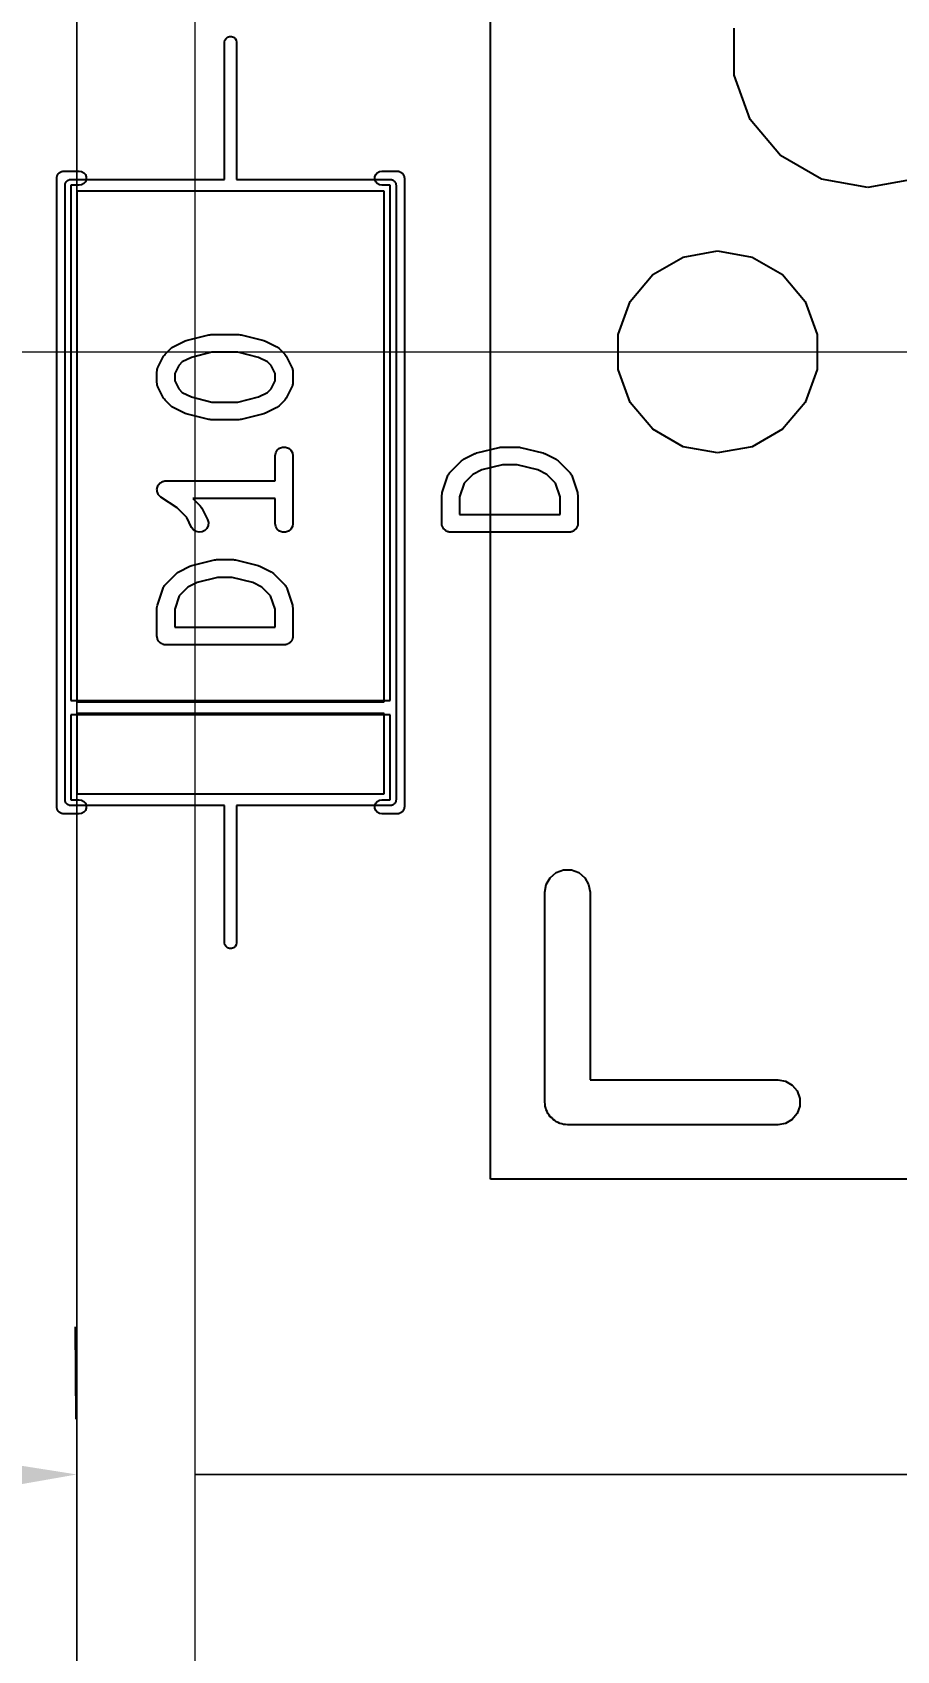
# Model space of a CAD drawing. Header units: millimetres. Extents: x 24 to 200, y 24 to 188.
# Drawn here: x 52.15 to 59.46, y 106.63 to 120.33 of the extents above; entities that cross this region are included whole.
import ezdxf

# ---------------------------------------------------------------- set-up
doc = ezdxf.new("R2010")
doc.units = ezdxf.units.MM
for name, color, linetype in [('3_SwitchPlate', 6, 'Continuous'), ('5_左天板', 1, 'Continuous'), ('6_右天板', 230, 'Continuous'), ('7_PCBサンプル', 7, 'Continuous')]:
    doc.layers.add(name, color=color, linetype=linetype)
doc.layers.add('補助線', color=4, linetype='Continuous', lineweight=5, transparency=0.5)
doc.styles.get("Standard").update_dxf_attribs({"font": 'arial.ttf'})
doc.dimstyles.new('ISO-25', dxfattribs={"dimtxt": 2.5, "dimasz": 2.5, "dimexe": 1.25, "dimexo": 0.625, "dimtad": 1, "dimtxsty": 'Standard', "dimcen": 2.5, "dimadec": 0, "dimazin": 0, "dimtfac": 1, "dimtmove": 0, "dimatfit": 3, "dimfxl": 0, "dimarcsym": 0})

# ---------------------------------------------------------------- blocks, each defined once
blk = doc.blocks.new('hhskb2-F.SilkS')
at = {"layer": '7_PCBサンプル'}
for p, q in [((45.0601, -66.6592), (45.0601, -66.2608)), ((45.1964, -67.0337), (45.0601, -66.6592)), ((45.4525, -67.3389), (45.1964, -67.0337)), ((45.7976, -67.5382), (45.4525, -67.3389)), ((39.3309, -67.5196), (39.3327, -67.5147)), ((39.3327, -67.5147), (39.3336, -67.5095)), ((39.3336, -67.5095), (39.3362, -67.5049)), ((39.3362, -67.5049), (39.338, -67.5)), ((39.338, -67.5), (39.3414, -67.496)), ((39.3414, -67.496), (39.344, -67.4914)), ((39.344, -67.4914), (39.3481, -67.4881)), ((39.3481, -67.4881), (39.3514, -67.484)), ((39.3514, -67.484), (39.356, -67.4814)), ((39.356, -67.4814), (39.36, -67.478)), ((39.36, -67.478), (39.3649, -67.4762)), ((39.3649, -67.4762), (39.3695, -67.4736)), ((39.3695, -67.4736), (39.3747, -67.4727)), ((39.3747, -67.4727), (39.3796, -67.4709)), ((39.3796, -67.4709), (39.3848, -67.4709)), ((39.3848, -67.4709), (39.39, -67.47)), ((39.39, -67.47), (39.52, -67.47)), ((39.52, -67.47), (39.5405, -67.4736)), ((39.5405, -67.4736), (39.5586, -67.484)), ((39.5586, -67.484), (39.572, -67.5)), ((39.572, -67.5), (39.5791, -67.5196)), ((42.0209, -67.5196), (42.028, -67.5)), ((42.028, -67.5), (42.0414, -67.484)), ((42.0414, -67.484), (42.0595, -67.4736)), ((42.0595, -67.4736), (42.08, -67.47)), ((42.08, -67.47), (42.21, -67.47)), ((42.21, -67.47), (42.2152, -67.4709)), ((42.2152, -67.4709), (42.2204, -67.4709)), ((42.2204, -67.4709), (42.2253, -67.4727)), ((42.2253, -67.4727), (42.2305, -67.4736)), ((42.2305, -67.4736), (42.2351, -67.4762)), ((42.2351, -67.4762), (42.24, -67.478)), ((42.24, -67.478), (42.244, -67.4814)), ((42.244, -67.4814), (42.2486, -67.484)), ((42.2486, -67.484), (42.2519, -67.4881)), ((42.2519, -67.4881), (42.256, -67.4914)), ((42.256, -67.4914), (42.2586, -67.496)), ((42.2586, -67.496), (42.262, -67.5)), ((42.262, -67.5), (42.2638, -67.5049)), ((42.2638, -67.5049), (42.2664, -67.5095)), ((42.2664, -67.5095), (42.2673, -67.5147)), ((42.2673, -67.5147), (42.2691, -67.5196)), ((39.33, -67.53), (39.3309, -67.5248)), ((39.33, -72.85), (39.33, -67.53)), ((39.3309, -67.5248), (39.3309, -67.5196)), ((39.52, -67.59), (39.45, -67.59)), ((39.45, -67.59), (39.45, -71.95)), ((39.5405, -67.5864), (39.52, -67.59)), ((39.5586, -67.576), (39.5405, -67.5864)), ((39.572, -67.56), (39.5586, -67.576)), ((39.5791, -67.5404), (39.572, -67.56)), ((39.5791, -67.5196), (39.5791, -67.5404)), ((42.0209, -67.5404), (42.0209, -67.5196)), ((42.028, -67.56), (42.0209, -67.5404)), ((42.0414, -67.576), (42.028, -67.56)), ((42.0595, -67.5864), (42.0414, -67.576)), ((42.08, -67.59), (42.0595, -67.5864)), ((42.15, -67.59), (42.08, -67.59)), ((42.15, -71.95), (42.15, -67.59)), ((42.2691, -67.5196), (42.2691, -67.5248)), ((42.2691, -67.5248), (42.27, -67.53)), ((42.27, -67.53), (42.27, -72.85)), ((46.19, -67.6074), (45.7976, -67.5382)), ((46.5824, -67.5382), (46.19, -67.6074)), ((44.371, -68.3457), (44.6279, -68.1974)), ((44.6279, -68.1974), (44.92, -68.1458)), ((44.92, -68.1458), (45.2121, -68.1974)), ((45.2121, -68.1974), (45.469, -68.3457)), ((44.1803, -68.5729), (44.371, -68.3457)), ((45.469, -68.3457), (45.6597, -68.5729)), ((44.0788, -68.8517), (44.1803, -68.5729)), ((45.6597, -68.5729), (45.7612, -68.8517)), ((44.0788, -69.1483), (44.0788, -68.8517)), ((45.7612, -68.8517), (45.7612, -69.1483)), ((44.1803, -69.4271), (44.0788, -69.1483)), ((45.7612, -69.1483), (45.6597, -69.4271)), ((44.371, -69.6543), (44.1803, -69.4271)), ((45.6597, -69.4271), (45.469, -69.6543)), ((44.6279, -69.8026), (44.371, -69.6543)), ((45.469, -69.6543), (45.2121, -69.8026)), ((44.92, -69.8541), (44.6279, -69.8026)), ((45.2121, -69.8026), (44.92, -69.8541)), ((39.45, -71.95), (42.15, -71.95)), ((42.15, -72.07), (39.45, -72.07)), ((39.45, -72.07), (39.45, -72.79)), ((42.15, -72.79), (42.15, -72.07)), ((39.3309, -72.8552), (39.33, -72.85)), ((39.3309, -72.8604), (39.3309, -72.8552)), ((39.45, -72.79), (39.52, -72.79)), ((39.52, -72.79), (39.5405, -72.7936)), ((39.5405, -72.7936), (39.5586, -72.804)), ((39.5586, -72.804), (39.572, -72.82)), ((39.572, -72.82), (39.5791, -72.8396)), ((39.5791, -72.8396), (39.5791, -72.8604)), ((42.0209, -72.8396), (42.028, -72.82)), ((42.0209, -72.8604), (42.0209, -72.8396)), ((42.028, -72.82), (42.0414, -72.804)), ((42.0414, -72.804), (42.0595, -72.7936)), ((42.0595, -72.7936), (42.08, -72.79)), ((42.08, -72.79), (42.15, -72.79)), ((42.27, -72.85), (42.2691, -72.8552)), ((42.2691, -72.8552), (42.2691, -72.8604)), ((39.3327, -72.8653), (39.3309, -72.8604)), ((39.3336, -72.8705), (39.3327, -72.8653)), ((39.3362, -72.8751), (39.3336, -72.8705)), ((39.338, -72.88), (39.3362, -72.8751)), ((39.3414, -72.884), (39.338, -72.88)), ((39.344, -72.8886), (39.3414, -72.884)), ((39.3481, -72.8919), (39.344, -72.8886)), ((39.3514, -72.896), (39.3481, -72.8919)), ((39.356, -72.8986), (39.3514, -72.896)), ((39.36, -72.902), (39.356, -72.8986)), ((39.3649, -72.9038), (39.36, -72.902)), ((39.3695, -72.9064), (39.3649, -72.9038)), ((39.3747, -72.9073), (39.3695, -72.9064)), ((39.3796, -72.9091), (39.3747, -72.9073)), ((39.3848, -72.9091), (39.3796, -72.9091)), ((39.39, -72.91), (39.3848, -72.9091)), ((39.52, -72.91), (39.39, -72.91)), ((39.5405, -72.9064), (39.52, -72.91)), ((39.5586, -72.896), (39.5405, -72.9064)), ((39.572, -72.88), (39.5586, -72.896)), ((39.5791, -72.8604), (39.572, -72.88)), ((42.028, -72.88), (42.0209, -72.8604)), ((42.0414, -72.896), (42.028, -72.88)), ((42.0595, -72.9064), (42.0414, -72.896)), ((42.08, -72.91), (42.0595, -72.9064)), ((42.21, -72.91), (42.08, -72.91)), ((42.2152, -72.9091), (42.21, -72.91)), ((42.2204, -72.9091), (42.2152, -72.9091)), ((42.2253, -72.9073), (42.2204, -72.9091)), ((42.2305, -72.9064), (42.2253, -72.9073)), ((42.2351, -72.9038), (42.2305, -72.9064)), ((42.24, -72.902), (42.2351, -72.9038)), ((42.244, -72.8986), (42.24, -72.902)), ((42.2486, -72.896), (42.244, -72.8986)), ((42.2519, -72.8919), (42.2486, -72.896)), ((42.256, -72.8886), (42.2519, -72.8919)), ((42.2586, -72.884), (42.256, -72.8886)), ((42.262, -72.88), (42.2586, -72.884)), ((42.2638, -72.8751), (42.262, -72.88)), ((42.2664, -72.8705), (42.2638, -72.8751)), ((42.2673, -72.8653), (42.2664, -72.8705)), ((42.2691, -72.8604), (42.2673, -72.8653)), ((43.5547, -73.407), (43.6169, -73.3844)), ((43.6169, -73.3844), (43.6831, -73.3844)), ((43.6831, -73.3844), (43.7452, -73.407)), ((43.4595, -73.572), (43.471, -73.5068)), ((43.471, -73.5068), (43.5041, -73.4495)), ((43.5041, -73.4495), (43.5547, -73.407)), ((43.7452, -73.407), (43.7959, -73.4495)), ((43.7959, -73.4495), (43.829, -73.5068)), ((43.829, -73.5068), (43.8405, -73.572)), ((43.4595, -75.35), (43.4595, -73.572)), ((43.8405, -73.572), (43.8405, -75.1595)), ((43.8405, -75.1595), (45.428, -75.1595)), ((45.428, -75.1595), (45.4932, -75.171)), ((45.4932, -75.171), (45.5505, -75.2041)), ((45.5505, -75.2041), (45.593, -75.2548)), ((45.593, -75.2548), (45.6156, -75.3169)), ((45.6156, -75.3169), (45.6156, -75.3831)), ((43.4624, -75.3664), (43.4595, -75.35)), ((43.4624, -75.3831), (43.4624, -75.3664)), ((43.4681, -75.3987), (43.4624, -75.3831)), ((43.471, -75.4152), (43.4681, -75.3987)), ((43.4793, -75.4296), (43.471, -75.4152)), ((43.485, -75.4453), (43.4793, -75.4296)), ((43.4957, -75.458), (43.485, -75.4453)), ((43.5041, -75.4725), (43.4957, -75.458)), ((45.593, -75.4453), (45.5505, -75.4959)), ((45.6156, -75.3831), (45.593, -75.4453)), ((43.5168, -75.4832), (43.5041, -75.4725)), ((43.5275, -75.4959), (43.5168, -75.4832)), ((43.542, -75.5043), (43.5275, -75.4959)), ((43.5547, -75.515), (43.542, -75.5043)), ((43.5704, -75.5207), (43.5547, -75.515)), ((43.5848, -75.529), (43.5704, -75.5207)), ((43.6013, -75.5319), (43.5848, -75.529)), ((43.6169, -75.5376), (43.6013, -75.5319)), ((43.6336, -75.5376), (43.6169, -75.5376)), ((43.65, -75.5405), (43.6336, -75.5376)), ((45.428, -75.5405), (43.65, -75.5405)), ((45.4932, -75.529), (45.428, -75.5405)), ((45.5505, -75.4959), (45.4932, -75.529))]:
    blk.add_line(p, q, dxfattribs=at)
blk = doc.blocks.new('hhskb2-F.Fab')
at = {"layer": '7_PCBサンプル'}
for p, q in [((40.75, -66.38), (40.753, -66.3629)), ((40.75, -67.54), (40.75, -66.38)), ((40.753, -66.3629), (40.7617, -66.3479)), ((40.7617, -66.3479), (40.775, -66.3367)), ((40.775, -66.3367), (40.7913, -66.3308)), ((40.7913, -66.3308), (40.8087, -66.3308)), ((40.8087, -66.3308), (40.825, -66.3367)), ((40.825, -66.3367), (40.8383, -66.3479)), ((40.8383, -66.3479), (40.847, -66.3629)), ((40.847, -66.3629), (40.85, -66.38)), ((40.85, -66.38), (40.85, -67.54)), ((39.4, -67.59), (39.4008, -67.5857)), ((39.4, -72.79), (39.4, -67.59)), ((39.4008, -67.5813), (39.4023, -67.5772)), ((39.4008, -67.5857), (39.4008, -67.5813)), ((39.4023, -67.5772), (39.403, -67.5729)), ((39.403, -67.5729), (39.4052, -67.5691)), ((39.4052, -67.5691), (39.4067, -67.565)), ((39.4067, -67.565), (39.4095, -67.5616)), ((39.4095, -67.5616), (39.4117, -67.5579)), ((39.4117, -67.5579), (39.415, -67.555)), ((39.415, -67.555), (39.4179, -67.5517)), ((39.4179, -67.5517), (39.4216, -67.5495)), ((39.4216, -67.5495), (39.425, -67.5467)), ((39.425, -67.5467), (39.4291, -67.5452)), ((39.4291, -67.5452), (39.4329, -67.543)), ((39.4329, -67.543), (39.4372, -67.5423)), ((39.4372, -67.5423), (39.4413, -67.5408)), ((39.4413, -67.5408), (39.4457, -67.5408)), ((39.4457, -67.5408), (39.45, -67.54)), ((39.45, -67.54), (40.75, -67.54)), ((39.5, -67.64), (39.5, -71.96)), ((42.1, -67.64), (39.5, -67.64)), ((40.85, -67.54), (42.15, -67.54)), ((42.1, -71.96), (42.1, -67.64)), ((42.15, -67.54), (42.1543, -67.5408)), ((42.1543, -67.5408), (42.1587, -67.5408)), ((42.1587, -67.5408), (42.1628, -67.5423)), ((42.1628, -67.5423), (42.1671, -67.543)), ((42.1671, -67.543), (42.1709, -67.5452)), ((42.1709, -67.5452), (42.175, -67.5467)), ((42.175, -67.5467), (42.1784, -67.5495)), ((42.1784, -67.5495), (42.1821, -67.5517)), ((42.1821, -67.5517), (42.185, -67.555)), ((42.185, -67.555), (42.1883, -67.5579)), ((42.1883, -67.5579), (42.1905, -67.5616)), ((42.1905, -67.5616), (42.1933, -67.565)), ((42.1933, -67.565), (42.1948, -67.5691)), ((42.1948, -67.5691), (42.197, -67.5729)), ((42.197, -67.5729), (42.1977, -67.5772)), ((42.1977, -67.5772), (42.1992, -67.5813)), ((42.1992, -67.5813), (42.1992, -67.5857)), ((42.1992, -67.5857), (42.2, -67.59)), ((42.2, -67.59), (42.2, -72.79)), ((40.4247, -68.903), (40.6151, -68.8553)), ((40.6151, -68.8553), (40.6243, -68.8547)), ((40.6243, -68.8547), (40.6333, -68.8531)), ((40.6333, -68.8531), (40.8714, -68.8531)), ((40.8714, -68.8531), (40.8805, -68.8547)), ((40.8805, -68.8547), (40.8896, -68.8553)), ((40.8896, -68.8553), (41.0801, -68.903)), ((40.2401, -69.0278), (40.247, -69.0179)), ((40.247, -69.0179), (40.2946, -68.9703)), ((40.2946, -68.9703), (40.3044, -68.9634)), ((40.3044, -68.9634), (40.3141, -68.9563)), ((40.3141, -68.9563), (40.4093, -68.9086)), ((40.4093, -68.9086), (40.4172, -68.9063)), ((40.4172, -68.9063), (40.4247, -68.903)), ((40.6426, -69.0031), (40.469, -69.0465)), ((40.8622, -69.0031), (40.6426, -69.0031)), ((41.0357, -69.0465), (40.8622, -69.0031)), ((41.0801, -68.903), (41.0876, -68.9063)), ((41.0876, -68.9063), (41.0954, -68.9086)), ((41.0954, -68.9086), (41.1907, -68.9563)), ((41.1907, -68.9563), (41.2003, -68.9634)), ((41.2003, -68.9634), (41.2102, -68.9703)), ((41.2102, -68.9703), (41.2578, -69.0179)), ((41.2578, -69.0179), (41.2647, -69.0278)), ((40.1779, -69.1576), (40.1804, -69.1492)), ((40.1781, -69.1619), (40.1779, -69.1576)), ((40.1804, -69.1492), (40.1819, -69.1405)), ((40.1819, -69.1405), (40.1841, -69.1368)), ((40.1841, -69.1368), (40.1853, -69.1326)), ((40.1853, -69.1326), (40.2329, -69.0374)), ((40.2329, -69.0374), (40.2401, -69.0278)), ((40.3616, -69.1154), (40.3274, -69.1839)), ((40.392, -69.085), (40.3616, -69.1154)), ((40.469, -69.0465), (40.392, -69.085)), ((41.1127, -69.085), (41.0357, -69.0465)), ((41.1431, -69.1154), (41.1127, -69.085)), ((41.1774, -69.1839), (41.1431, -69.1154)), ((41.2647, -69.0278), (41.2718, -69.0374)), ((41.2718, -69.0374), (41.3195, -69.1326)), ((41.3195, -69.1326), (41.3207, -69.1368)), ((41.3207, -69.1368), (41.3229, -69.1405)), ((41.3229, -69.1405), (41.3244, -69.1492)), ((41.3244, -69.1492), (41.3269, -69.1576)), ((41.3269, -69.1576), (41.3266, -69.1619)), ((40.1774, -69.1662), (40.1781, -69.1619)), ((40.1774, -69.2614), (40.1774, -69.1662)), ((40.1781, -69.2657), (40.1774, -69.2614)), ((40.1779, -69.27), (40.1781, -69.2657)), ((40.1804, -69.2784), (40.1779, -69.27)), ((40.1819, -69.2871), (40.1804, -69.2784)), ((40.1841, -69.2908), (40.1819, -69.2871)), ((40.1853, -69.295), (40.1841, -69.2908)), ((40.2329, -69.3902), (40.1853, -69.295)), ((40.3274, -69.1839), (40.3274, -69.2437)), ((40.3274, -69.2437), (40.3616, -69.3122)), ((41.1431, -69.3122), (41.1774, -69.2437)), ((41.1774, -69.2437), (41.1774, -69.1839)), ((41.3195, -69.295), (41.2718, -69.3902)), ((41.3207, -69.2908), (41.3195, -69.295)), ((41.3229, -69.2871), (41.3207, -69.2908)), ((41.3244, -69.2784), (41.3229, -69.2871)), ((41.3269, -69.27), (41.3244, -69.2784)), ((41.3266, -69.1619), (41.3274, -69.1662)), ((41.3274, -69.2614), (41.3266, -69.2657)), ((41.3266, -69.2657), (41.3269, -69.27)), ((41.3274, -69.1662), (41.3274, -69.2614)), ((40.2401, -69.3999), (40.2329, -69.3902)), ((40.247, -69.4097), (40.2401, -69.3999)), ((40.2946, -69.4573), (40.247, -69.4097)), ((40.3616, -69.3122), (40.392, -69.3426)), ((40.392, -69.3426), (40.469, -69.3811)), ((40.469, -69.3811), (40.6426, -69.4245)), ((40.6426, -69.4245), (40.8622, -69.4245)), ((40.8622, -69.4245), (41.0357, -69.3811)), ((41.0357, -69.3811), (41.1127, -69.3426)), ((41.1127, -69.3426), (41.1431, -69.3122)), ((41.2578, -69.4097), (41.2102, -69.4573)), ((41.2647, -69.3999), (41.2578, -69.4097)), ((41.2718, -69.3902), (41.2647, -69.3999)), ((40.3044, -69.4642), (40.2946, -69.4573)), ((40.3141, -69.4714), (40.3044, -69.4642)), ((40.4093, -69.519), (40.3141, -69.4714)), ((40.4172, -69.5213), (40.4093, -69.519)), ((40.4247, -69.5247), (40.4172, -69.5213)), ((40.6151, -69.5723), (40.4247, -69.5247)), ((41.0801, -69.5247), (40.8896, -69.5723)), ((41.0876, -69.5213), (41.0801, -69.5247)), ((41.0954, -69.519), (41.0876, -69.5213)), ((41.1907, -69.4714), (41.0954, -69.519)), ((41.2003, -69.4642), (41.1907, -69.4714)), ((41.2102, -69.4573), (41.2003, -69.4642)), ((40.6243, -69.5729), (40.6151, -69.5723)), ((40.6333, -69.5745), (40.6243, -69.5729)), ((40.8714, -69.5745), (40.6333, -69.5745)), ((40.8805, -69.5729), (40.8714, -69.5745)), ((40.8896, -69.5723), (40.8805, -69.5729)), ((41.1819, -69.8548), (41.1949, -69.8323)), ((41.1949, -69.8323), (41.2149, -69.8155)), ((41.2149, -69.8155), (41.2394, -69.8066)), ((41.2394, -69.8066), (41.2654, -69.8066)), ((41.2654, -69.8066), (41.2899, -69.8155)), ((41.2899, -69.8155), (41.3098, -69.8323)), ((41.3098, -69.8323), (41.3229, -69.8548)), ((42.8823, -69.8553), (43.0728, -69.8077)), ((43.0728, -69.8077), (43.0819, -69.8071)), ((43.0819, -69.8071), (43.091, -69.8055)), ((43.091, -69.8055), (43.2338, -69.8055)), ((43.2338, -69.8055), (43.2428, -69.8071)), ((43.2428, -69.8071), (43.252, -69.8077)), ((43.252, -69.8077), (43.4425, -69.8553)), ((41.1774, -69.8805), (41.1819, -69.8548)), ((41.1774, -70.0912), (41.1774, -69.8805)), ((41.3229, -69.8548), (41.3274, -69.8805)), ((41.3274, -69.8805), (41.3274, -70.4519)), ((42.657, -70.0179), (42.7522, -69.9227)), ((42.7522, -69.9227), (42.762, -69.9158)), ((42.762, -69.9158), (42.7717, -69.9086)), ((42.7717, -69.9086), (42.8669, -69.861)), ((42.8669, -69.861), (42.8748, -69.8587)), ((42.8748, -69.8587), (42.8823, -69.8553)), ((43.1002, -69.9555), (42.9267, -69.9989)), ((43.2246, -69.9555), (43.1002, -69.9555)), ((43.3981, -69.9989), (43.2246, -69.9555)), ((43.4425, -69.8553), (43.45, -69.8587)), ((43.45, -69.8587), (43.4578, -69.861)), ((43.4578, -69.861), (43.5531, -69.9086)), ((43.5531, -69.9086), (43.5627, -69.9158)), ((43.5627, -69.9158), (43.5726, -69.9227)), ((43.5726, -69.9227), (43.6678, -70.0179)), ((40.1932, -70.1218), (40.1981, -70.1144)), ((40.1981, -70.1144), (40.2015, -70.1119)), ((40.2015, -70.1119), (40.2042, -70.1087)), ((40.2042, -70.1087), (40.2119, -70.1043)), ((40.2119, -70.1043), (40.2191, -70.099)), ((40.2191, -70.099), (40.2231, -70.0978)), ((40.2231, -70.0978), (40.2267, -70.0957)), ((40.2267, -70.0957), (40.2355, -70.0942)), ((40.2355, -70.0942), (40.2441, -70.0916)), ((40.2441, -70.0916), (40.2483, -70.0919)), ((40.2483, -70.0919), (40.2524, -70.0912)), ((40.2524, -70.0912), (41.1774, -70.0912)), ((42.5912, -70.1901), (42.6388, -70.0472)), ((42.6388, -70.0472), (42.6409, -70.0434)), ((42.6409, -70.0434), (42.642, -70.0393)), ((42.642, -70.0393), (42.6471, -70.0321)), ((42.6471, -70.0321), (42.6513, -70.0243)), ((42.6513, -70.0243), (42.6545, -70.0215)), ((42.6545, -70.0215), (42.657, -70.0179)), ((42.7756, -70.1115), (42.7374, -70.226)), ((42.8497, -70.0374), (42.7756, -70.1115)), ((42.9267, -69.9989), (42.8497, -70.0374)), ((43.4751, -70.0374), (43.3981, -69.9989)), ((43.5492, -70.1115), (43.4751, -70.0374)), ((43.5874, -70.226), (43.5492, -70.1115)), ((43.6678, -70.0179), (43.6703, -70.0215)), ((43.6703, -70.0215), (43.6735, -70.0243)), ((43.6735, -70.0243), (43.6777, -70.0321)), ((43.6777, -70.0321), (43.6827, -70.0393)), ((43.6827, -70.0393), (43.6839, -70.0434)), ((43.6839, -70.0434), (43.6859, -70.0472)), ((43.6859, -70.0472), (43.7335, -70.1901)), ((40.1775, -70.1614), (40.1785, -70.1573)), ((40.1785, -70.1703), (40.1775, -70.1614)), ((40.1785, -70.1532), (40.1816, -70.1448)), ((40.1785, -70.1573), (40.1785, -70.1532)), ((40.1785, -70.1792), (40.1785, -70.1703)), ((40.1799, -70.1831), (40.1785, -70.1792)), ((40.1804, -70.1873), (40.1799, -70.1831)), ((40.1844, -70.1953), (40.1804, -70.1873)), ((40.1816, -70.1448), (40.1837, -70.1361)), ((40.1837, -70.1361), (40.186, -70.1326)), ((40.1874, -70.2037), (40.1844, -70.1953)), ((40.186, -70.1326), (40.1874, -70.1287)), ((40.1874, -70.1287), (40.1932, -70.1218)), ((40.1901, -70.2069), (40.1874, -70.2037)), ((40.1919, -70.2106), (40.1901, -70.2069)), ((40.1984, -70.2168), (40.1919, -70.2106)), ((40.2042, -70.2236), (40.1984, -70.2168)), ((40.2078, -70.2257), (40.2042, -70.2236)), ((40.2108, -70.2286), (40.2078, -70.2257)), ((40.3475, -70.3197), (40.2108, -70.2286)), ((41.1774, -70.2412), (40.4811, -70.2412)), ((40.4811, -70.2412), (40.5435, -70.3036)), ((41.1774, -70.4519), (41.1774, -70.2412)), ((42.5874, -70.2138), (42.5895, -70.202)), ((42.5874, -70.4519), (42.5874, -70.2138)), ((42.5895, -70.202), (42.5912, -70.1901)), ((42.7374, -70.226), (42.7374, -70.3769)), ((43.5874, -70.3769), (43.5874, -70.226)), ((43.7335, -70.1901), (43.7353, -70.202)), ((43.7353, -70.202), (43.7374, -70.2138)), ((43.7374, -70.2138), (43.7374, -70.4519)), ((40.4288, -70.4011), (40.3475, -70.3197)), ((40.5435, -70.3036), (40.5504, -70.3135)), ((40.5504, -70.3135), (40.5576, -70.3231)), ((40.5576, -70.3231), (40.6052, -70.4184)), ((42.7374, -70.3769), (43.5874, -70.3769)), ((40.471, -70.4854), (40.4288, -70.4011)), ((40.4865, -70.5064), (40.471, -70.4854)), ((40.5083, -70.5207), (40.4865, -70.5064)), ((40.5336, -70.5268), (40.5083, -70.5207)), ((40.5595, -70.5238), (40.5336, -70.5268)), ((40.5828, -70.5121), (40.5595, -70.5238)), ((40.6007, -70.4932), (40.5828, -70.5121)), ((40.611, -70.4693), (40.6007, -70.4932)), ((40.6052, -70.4184), (40.6126, -70.4433)), ((40.6126, -70.4433), (40.611, -70.4693)), ((41.1819, -70.4776), (41.1774, -70.4519)), ((41.1949, -70.5001), (41.1819, -70.4776)), ((41.2149, -70.5169), (41.1949, -70.5001)), ((41.2394, -70.5258), (41.2149, -70.5169)), ((41.2654, -70.5258), (41.2394, -70.5258)), ((41.2899, -70.5169), (41.2654, -70.5258)), ((41.3098, -70.5001), (41.2899, -70.5169)), ((41.3229, -70.4776), (41.3098, -70.5001)), ((41.3274, -70.4519), (41.3229, -70.4776)), ((42.5885, -70.4584), (42.5874, -70.4519)), ((42.5885, -70.4649), (42.5885, -70.4584)), ((42.5908, -70.4711), (42.5885, -70.4649)), ((42.5919, -70.4776), (42.5908, -70.4711)), ((42.5952, -70.4832), (42.5919, -70.4776)), ((42.5974, -70.4894), (42.5952, -70.4832)), ((42.6016, -70.4944), (42.5974, -70.4894)), ((42.6049, -70.5001), (42.6016, -70.4944)), ((42.61, -70.5043), (42.6049, -70.5001)), ((42.6142, -70.5094), (42.61, -70.5043)), ((42.6199, -70.5126), (42.6142, -70.5094)), ((42.6249, -70.5169), (42.6199, -70.5126)), ((42.631, -70.5191), (42.6249, -70.5169)), ((42.6367, -70.5224), (42.631, -70.5191)), ((42.6432, -70.5235), (42.6367, -70.5224)), ((42.6494, -70.5258), (42.6432, -70.5235)), ((42.6559, -70.5258), (42.6494, -70.5258)), ((42.6624, -70.5269), (42.6559, -70.5258)), ((43.6624, -70.5269), (42.6624, -70.5269)), ((43.6688, -70.5258), (43.6624, -70.5269)), ((43.6754, -70.5258), (43.6688, -70.5258)), ((43.6816, -70.5235), (43.6754, -70.5258)), ((43.688, -70.5224), (43.6816, -70.5235)), ((43.6937, -70.5191), (43.688, -70.5224)), ((43.6999, -70.5169), (43.6937, -70.5191)), ((43.7049, -70.5126), (43.6999, -70.5169)), ((43.7106, -70.5094), (43.7049, -70.5126)), ((43.7148, -70.5043), (43.7106, -70.5094)), ((43.7198, -70.5001), (43.7148, -70.5043)), ((43.7231, -70.4944), (43.7198, -70.5001)), ((43.7273, -70.4894), (43.7231, -70.4944)), ((43.7296, -70.4832), (43.7273, -70.4894)), ((43.7329, -70.4776), (43.7296, -70.4832)), ((43.734, -70.4711), (43.7329, -70.4776)), ((43.7362, -70.4649), (43.734, -70.4711)), ((43.7374, -70.4519), (43.7362, -70.4584)), ((43.7362, -70.4584), (43.7362, -70.4649)), ((40.4723, -70.8077), (40.6628, -70.7601)), ((40.6628, -70.7601), (40.6719, -70.7595)), ((40.6719, -70.7595), (40.681, -70.7579)), ((40.681, -70.7579), (40.8238, -70.7579)), ((40.8238, -70.7579), (40.8328, -70.7595)), ((40.8328, -70.7595), (40.842, -70.7601)), ((40.842, -70.7601), (41.0325, -70.8077)), ((40.247, -70.9703), (40.3422, -70.8751)), ((40.3422, -70.8751), (40.352, -70.8682)), ((40.352, -70.8682), (40.3617, -70.861)), ((40.3617, -70.861), (40.4569, -70.8134)), ((40.4569, -70.8134), (40.4648, -70.8111)), ((40.4648, -70.8111), (40.4723, -70.8077)), ((40.6902, -70.9079), (40.5167, -70.9512)), ((40.8146, -70.9079), (40.6902, -70.9079)), ((40.9881, -70.9512), (40.8146, -70.9079)), ((41.0325, -70.8077), (41.04, -70.8111)), ((41.04, -70.8111), (41.0478, -70.8134)), ((41.0478, -70.8134), (41.1431, -70.861)), ((41.1431, -70.861), (41.1527, -70.8682)), ((41.1527, -70.8682), (41.1626, -70.8751)), ((41.1626, -70.8751), (41.2578, -70.9703)), ((40.1812, -71.1425), (40.2288, -70.9996)), ((40.2288, -70.9996), (40.2309, -70.9958)), ((40.2309, -70.9958), (40.232, -70.9916)), ((40.232, -70.9916), (40.2371, -70.9844)), ((40.2371, -70.9844), (40.2413, -70.9767)), ((40.2413, -70.9767), (40.2445, -70.9738)), ((40.2445, -70.9738), (40.247, -70.9703)), ((40.3656, -71.0638), (40.3274, -71.1784)), ((40.4397, -70.9897), (40.3656, -71.0638)), ((40.5167, -70.9512), (40.4397, -70.9897)), ((41.0651, -70.9897), (40.9881, -70.9512)), ((41.1392, -71.0638), (41.0651, -70.9897)), ((41.1774, -71.1784), (41.1392, -71.0638)), ((41.2578, -70.9703), (41.2603, -70.9738)), ((41.2603, -70.9738), (41.2635, -70.9767)), ((41.2635, -70.9767), (41.2677, -70.9844)), ((41.2677, -70.9844), (41.2727, -70.9916)), ((41.2727, -70.9916), (41.2739, -70.9958)), ((41.2739, -70.9958), (41.2759, -70.9996)), ((41.2759, -70.9996), (41.3235, -71.1425)), ((40.1774, -71.1662), (40.1795, -71.1543)), ((40.1774, -71.4043), (40.1774, -71.1662)), ((40.1795, -71.1543), (40.1812, -71.1425)), ((40.3274, -71.1784), (40.3274, -71.3293)), ((41.1774, -71.3293), (41.1774, -71.1784)), ((41.3235, -71.1425), (41.3253, -71.1543)), ((41.3253, -71.1543), (41.3274, -71.1662)), ((41.3274, -71.1662), (41.3274, -71.4043)), ((40.3274, -71.3293), (41.1774, -71.3293)), ((40.1785, -71.4107), (40.1774, -71.4043)), ((40.1785, -71.4173), (40.1785, -71.4107)), ((40.1808, -71.4235), (40.1785, -71.4173)), ((40.1819, -71.4299), (40.1808, -71.4235)), ((40.1852, -71.4356), (40.1819, -71.4299)), ((40.1874, -71.4418), (40.1852, -71.4356)), ((40.1916, -71.4468), (40.1874, -71.4418)), ((40.1949, -71.4525), (40.1916, -71.4468)), ((40.2, -71.4567), (40.1949, -71.4525)), ((40.2042, -71.4617), (40.2, -71.4567)), ((40.2099, -71.465), (40.2042, -71.4617)), ((40.2149, -71.4692), (40.2099, -71.465)), ((40.221, -71.4715), (40.2149, -71.4692)), ((40.2267, -71.4748), (40.221, -71.4715)), ((40.2332, -71.4759), (40.2267, -71.4748)), ((40.2394, -71.4781), (40.2332, -71.4759)), ((40.2459, -71.4781), (40.2394, -71.4781)), ((40.2524, -71.4793), (40.2459, -71.4781)), ((41.2524, -71.4793), (40.2524, -71.4793)), ((41.2588, -71.4781), (41.2524, -71.4793)), ((41.2654, -71.4781), (41.2588, -71.4781)), ((41.2716, -71.4759), (41.2654, -71.4781)), ((41.278, -71.4748), (41.2716, -71.4759)), ((41.2837, -71.4715), (41.278, -71.4748)), ((41.2899, -71.4692), (41.2837, -71.4715)), ((41.2949, -71.465), (41.2899, -71.4692)), ((41.3006, -71.4617), (41.2949, -71.465)), ((41.3048, -71.4567), (41.3006, -71.4617)), ((41.3098, -71.4525), (41.3048, -71.4567)), ((41.3131, -71.4468), (41.3098, -71.4525)), ((41.3173, -71.4418), (41.3131, -71.4468)), ((41.3196, -71.4356), (41.3173, -71.4418)), ((41.3229, -71.4299), (41.3196, -71.4356)), ((41.324, -71.4235), (41.3229, -71.4299)), ((41.3262, -71.4173), (41.324, -71.4235)), ((41.3274, -71.4043), (41.3262, -71.4107)), ((41.3262, -71.4107), (41.3262, -71.4173)), ((39.5, -71.96), (42.1, -71.96)), ((39.5, -72.06), (39.5, -72.74)), ((42.1, -72.06), (39.5, -72.06)), ((42.1, -72.74), (42.1, -72.06)), ((39.4008, -72.7943), (39.4, -72.79)), ((39.4008, -72.7987), (39.4008, -72.7943)), ((39.4023, -72.8028), (39.4008, -72.7987)), ((39.403, -72.8071), (39.4023, -72.8028)), ((39.4052, -72.8109), (39.403, -72.8071)), ((39.4067, -72.815), (39.4052, -72.8109)), ((39.4095, -72.8184), (39.4067, -72.815)), ((39.4117, -72.8221), (39.4095, -72.8184)), ((39.415, -72.825), (39.4117, -72.8221)), ((39.4179, -72.8283), (39.415, -72.825)), ((39.4216, -72.8305), (39.4179, -72.8283)), ((39.425, -72.8333), (39.4216, -72.8305)), ((39.4291, -72.8348), (39.425, -72.8333)), ((39.4329, -72.837), (39.4291, -72.8348)), ((39.4372, -72.8377), (39.4329, -72.837)), ((39.4413, -72.8392), (39.4372, -72.8377)), ((39.4457, -72.8392), (39.4413, -72.8392)), ((39.45, -72.84), (39.4457, -72.8392)), ((40.75, -72.84), (39.45, -72.84)), ((39.5, -72.74), (42.1, -72.74)), ((40.75, -74), (40.75, -72.84)), ((42.15, -72.84), (40.85, -72.84)), ((40.85, -72.84), (40.85, -74)), ((42.1543, -72.8392), (42.15, -72.84)), ((42.1587, -72.8392), (42.1543, -72.8392)), ((42.1628, -72.8377), (42.1587, -72.8392)), ((42.1671, -72.837), (42.1628, -72.8377)), ((42.1709, -72.8348), (42.1671, -72.837)), ((42.175, -72.8333), (42.1709, -72.8348)), ((42.1784, -72.8305), (42.175, -72.8333)), ((42.1821, -72.8283), (42.1784, -72.8305)), ((42.185, -72.825), (42.1821, -72.8283)), ((42.1883, -72.8221), (42.185, -72.825)), ((42.1905, -72.8184), (42.1883, -72.8221)), ((42.1933, -72.815), (42.1905, -72.8184)), ((42.1948, -72.8109), (42.1933, -72.815)), ((42.197, -72.8071), (42.1948, -72.8109)), ((42.1977, -72.8028), (42.197, -72.8071)), ((42.1992, -72.7987), (42.1977, -72.8028)), ((42.2, -72.79), (42.1992, -72.7943)), ((42.1992, -72.7943), (42.1992, -72.7987)), ((40.753, -74.0171), (40.75, -74)), ((40.7617, -74.0321), (40.753, -74.0171)), ((40.775, -74.0433), (40.7617, -74.0321)), ((40.7913, -74.0492), (40.775, -74.0433)), ((40.8087, -74.0492), (40.7913, -74.0492)), ((40.825, -74.0433), (40.8087, -74.0492)), ((40.8383, -74.0321), (40.825, -74.0433)), ((40.847, -74.0171), (40.8383, -74.0321)), ((40.85, -74), (40.847, -74.0171))]:
    blk.add_line(p, q, dxfattribs=at)
blk = doc.blocks.new('*D9')
at = {"layer": 'Defpoints', "color": 0}
for p in [(52.524, 108.125), (52.525, 107.968), (42.355, 107.881)]:
    blk.add_point(p, dxfattribs=at)
at = {"layer": '補助線', "color": 0, "lineweight": -2}
for p, q in [((42.349, 108.506), (42.343, 109.289)), ((52.52, 108.593), (52.513, 109.375)), ((44.853, 108.06), (50.024, 108.104))]:
    blk.add_line(p, q, dxfattribs=at)
at = {"layer": '補助線', "color": 0}
for points in [[(44.85, 108.476), (44.857, 107.643), (42.353, 108.039)], [(50.027, 107.687), (50.02, 108.52), (52.524, 108.125)]]:
    blk.add_solid(points, dxfattribs=at)
at = {"layer": '補助線', "color": 0, "lineweight": 5, "insert": (47.42, 110.208), "char_height": 2.5, "attachment_point": 5, "rotation": 0.4868}
blk.add_mtext('10,17', dxfattribs=at)

msp = doc.modelspace()

# ---------------------------------------------------------------- linework, layer by layer
at = {"layer": '3_SwitchPlate'}
msp.add_lwpolyline([(56.025, 110.625), (56.025, 124.625), (70.025, 124.625), (70.025, 110.625)], close=True, dxfattribs=at)
at = {"layer": '5_左天板', "lineweight": 5}
msp.add_lwpolyline([(52.525, 147.125), (52.525, 69.125), (100.025, 69.125), (100.025, 50.125), (168.525, 50.125), (168.525, 147.125)], close=True, dxfattribs=at)
at = {"layer": '6_右天板', "lineweight": 5}
msp.add_lwpolyline([(110.525, 50.125), (52.525, 50.125), (52.525, 69.125), (52.525, 147.125), (168.525, 147.125), (168.525, 69.125), (121.025, 69.125), (121.025, 50.125), (100.025, 50.125)], dxfattribs=at)
at = {"layer": '7_PCBサンプル', "lineweight": 5}
for points in [[(53.525, 108.125), (53.525, 127.125), (72.525, 127.125), (72.525, 108.125)], [(53.525, 89.125), (53.525, 108.125), (72.525, 108.125), (72.525, 89.125)]]:
    msp.add_lwpolyline(points, close=True, dxfattribs=at)
at = {"layer": '補助線', "lineweight": 5}
msp.add_line((52.525, 182.027), (52.525, 33.908), dxfattribs=at)
at = {"layer": '補助線'}
msp.add_line((45.855, 117.625), (185.21, 117.625), dxfattribs=at)

# ---------------------------------------------------------------- block references
for name in ['hhskb2-F.SilkS', 'hhskb2-F.Fab']:
    msp.add_blockref(name, (13.025, 186.625))

# ---------------------------------------------------------------- dimensions: what is measured, and where the dimension line sits
at = {"layer": '補助線', "lineweight": 5}
dim = msp.add_aligned_dim(p1=(42.355, 107.881), p2=(52.525, 107.968), distance=0.157, dimstyle='ISO-25', override={"dimlfac": 1}, dxfattribs=at)
dim.commit()
dim.dimension.update_dxf_attribs({"geometry": '*D9', "text_midpoint": (47.42, 110.208)})

doc.saveas('drawing.dxf')
